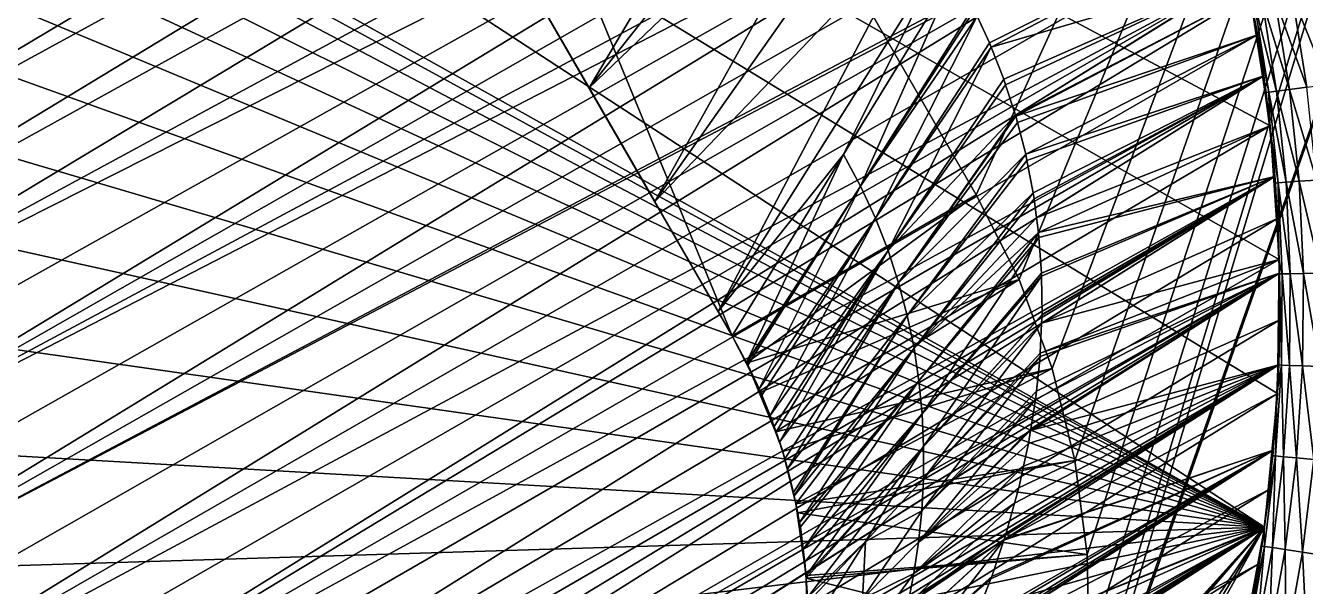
# Model space of a CAD drawing. Header units: metres. Extents: x -44.6 to 35.4, y -44.1 to 26.9.
# Drawn here: x 8.87 to 17.95, y -5.44 to -1.46 of the extents above; entities that cross this region are included whole.
import ezdxf

# ---------------------------------------------------------------- set-up
doc = ezdxf.new("R2010")
doc.units = ezdxf.units.M

msp = doc.modelspace()

# ---------------------------------------------------------------- linework, layer by layer
for points in [[(2.223463, 3.603205, 123.214554), (17.662024, -5.01509, 123.214554), (-6.581602, 10.777853, 123.214554)], [(-6.581602, 10.777853, 123.214554), (17.753557, -4.069033, 123.214554), (17.766653, -3.118649, 123.214554)], [(-6.581602, 10.777853, 123.214554), (17.662024, -5.01509, 123.214554), (17.753557, -4.069033, 123.214554)], [(17.766653, -3.118649, 123.214554), (17.701221, -2.170429, 123.214554), (-6.581602, 10.777853, 123.214554)], [(17.701221, -2.170429, 123.214554), (17.557711, -1.230851, 123.214554), (-6.581602, 10.777853, 123.214554)], [(13.885189, -3.658281, 93.214554), (6.385188, 9.332099, 93.214554), (8.117238, 10.332099, 91.214554)], [(8.117238, 10.332099, 91.214554), (15.61724, -2.658281, 91.214554), (13.885189, -3.658281, 93.214554)], [(21.388479, 9.967415, 91.214554), (15.61724, -2.658281, 91.214554), (8.117238, 10.332099, 91.214554)], [(21.388479, 9.967415, 91.214554), (15.920462, -3.258929, 91.214554), (15.61724, -2.658281, 91.214554)], [(21.388479, 9.967415, 91.214554), (16.154524, -3.88975, 91.214554), (15.920462, -3.258929, 91.214554)], [(16.316486, -4.542811, 91.214554), (16.154524, -3.88975, 91.214554), (21.388479, 9.967415, 91.214554)], [(21.388479, 9.967415, 91.214554), (16.216642, -7.211195, 91.214554), (16.354073, -6.552535, 91.214554)], [(16.216642, -7.211195, 91.214554), (21.388479, 9.967415, 91.214554), (21.937033, 9.017295, 91.214554)], [(16.40431, -5.2099, 91.214554), (16.316486, -4.542811, 91.214554), (21.388479, 9.967415, 91.214554)], [(16.354073, -6.552535, 91.214554), (16.416893, -5.882628, 91.214554), (21.388479, 9.967415, 91.214554)], [(21.388479, 9.967415, 91.214554), (16.416893, -5.882628, 91.214554), (16.40431, -5.2099, 91.214554)], [(9.880383, 3.278244, 93.637688), (6.385188, 9.332099, 93.214554), (13.885189, -3.658281, 93.214554)], [(16.00633, -7.850327, 91.214554), (21.937033, 9.017295, 91.214554), (21.8943, -7.982872, 91.214554)], [(21.937033, 9.017295, 91.214554), (16.00633, -7.850327, 91.214554), (16.216642, -7.211195, 91.214554)], [(2.223463, 3.603205, 123.214554), (2.965406, 3.009132, 123.214554), (17.662024, -5.01509, 123.214554)], [(15.590837, 3.422079, 119.666901), (6.182638, -1.630761, 120.292267), (5.998601, -1.169774, 120.355331)], [(15.590837, 3.422079, 119.666901), (6.329969, -2.048607, 120.220261), (6.182638, -1.630761, 120.292267)], [(6.329969, -2.048607, 120.220261), (15.590837, 3.422079, 119.666901), (16.025911, 2.668506, 119.463272)], [(13.885189, -3.658281, 93.214554), (10.389994, 2.395573, 93.637688), (9.880383, 3.278244, 93.637688)], [(17.662024, -5.01509, 123.214554), (2.965406, 3.009132, 123.214554), (3.655757, 2.355819, 123.214554)], [(16.025911, 2.668506, 119.463272), (6.47884, -2.533903, 120.119774), (6.329969, -2.048607, 120.220261)], [(16.025911, 2.668506, 119.463272), (6.589529, -2.955732, 120.018356), (6.47884, -2.533903, 120.119774)], [(6.589529, -2.955732, 120.018356), (16.025911, 2.668506, 119.463272), (16.23031, 2.314476, 119.342865)], [(13.885189, -3.658281, 93.214554), (10.89836, 1.515057, 93.708862), (10.389994, 2.395573, 93.637688)], [(17.662024, -5.01509, 123.214554), (3.655757, 2.355819, 123.214554), (4.289799, 1.64773, 123.214554)], [(16.23031, 2.314476, 119.342865), (6.69945, -3.458421, 119.881126), (6.589529, -2.955732, 120.018356)], [(16.23031, 2.314476, 119.342865), (16.44459, 1.926237, 119.194061), (6.69945, -3.458421, 119.881126)], [(16.44459, 1.926237, 119.194061), (6.774834, -3.887357, 119.750473), (6.69945, -3.458421, 119.881126)], [(6.774834, -3.887357, 119.750473), (16.44459, 1.926237, 119.194061), (16.671125, 1.472405, 119.000549)], [(17.662024, -5.01509, 123.214554), (4.289799, 1.64773, 123.214554), (4.863203, 0.889699, 123.214554)], [(6.774834, -3.887357, 119.750473), (16.671125, 1.472405, 119.000549), (16.805847, 1.176136, 118.862953)], [(13.885189, -3.658281, 93.214554), (11.403, 0.640996, 93.850868), (10.89836, 1.515057, 93.708862)], [(16.805847, 1.176136, 118.862953), (6.842961, -4.397998, 119.579247), (6.774834, -3.887357, 119.750473)], [(16.805847, 1.176136, 118.862953), (6.883255, -4.839864, 119.417755), (6.842961, -4.397998, 119.579247)], [(6.883255, -4.839864, 119.417755), (16.805847, 1.176136, 118.862953), (16.928047, 0.886254, 118.719734)], [(17.662024, -5.01509, 123.214554), (4.863203, 0.889699, 123.214554), (5.37205, 0.086907, 123.214554)], [(16.928047, 0.886254, 118.719734), (17.038528, 0.595908, 118.56514), (6.883255, -4.839864, 119.417755)], [(11.901449, -0.222344, 94.063011), (11.403, 0.640996, 93.850868), (13.885189, -3.658281, 93.214554)], [(14.424486, 0.714548, 97.125519), (12.391274, -1.070745, 94.344261), (12.870083, -1.900065, 94.69323)], [(12.870083, -1.900065, 94.69323), (14.643754, 0.334765, 97.285332), (14.424486, 0.714548, 97.125519)], [(6.883255, -4.839864, 119.417755), (17.038528, 0.595908, 118.56514), (17.105265, 0.420525, 118.471756)], [(17.105265, 0.420525, 118.471756), (6.908392, -5.346218, 119.217972), (6.883255, -4.839864, 119.417755)], [(17.105265, 0.420525, 118.471756), (6.911821, -5.809929, 119.021622), (6.908392, -5.346218, 119.217972)], [(6.911821, -5.809929, 119.021622), (17.105265, 0.420525, 118.471756), (17.228012, 0.056514, 118.262421)], [(14.843072, -0.010465, 97.463043), (14.643754, 0.334765, 97.285332), (12.870083, -1.900065, 94.69323)], [(5.37205, 0.086907, 123.214554), (5.812866, -0.755164, 123.214554), (17.662024, -5.01509, 123.214554)], [(17.228012, 0.056514, 118.262421), (17.336641, -0.306471, 118.03933), (6.911821, -5.809929, 119.021622)], [(12.870083, -1.900065, 94.69323), (13.335537, -2.706256, 95.108223), (14.843072, -0.010465, 97.463043)], [(13.335537, -2.706256, 95.108223), (15.019979, -0.316875, 97.620773), (14.843072, -0.010465, 97.463043)], [(13.885189, -3.658281, 93.214554), (12.391274, -1.070745, 94.344261), (11.901449, -0.222344, 94.063011)], [(6.856947, -6.794713, 118.563805), (17.344999, -0.334402, 118.022163), (17.443666, -0.7112, 117.775009)], [(17.344999, -0.334402, 118.022163), (6.856947, -6.794713, 118.563805), (6.895296, -6.296602, 118.802177)], [(17.344999, -0.334402, 118.022163), (6.895296, -6.296602, 118.802177), (6.911821, -5.809929, 119.021622)], [(6.911821, -5.809929, 119.021622), (17.336641, -0.306471, 118.03933), (17.344999, -0.334402, 118.022163)], [(15.247634, -0.711187, 97.86319), (15.019979, -0.316875, 97.620773), (13.335537, -2.706256, 95.108223)], [(6.856947, -6.794713, 118.563805), (17.443666, -0.7112, 117.775009), (17.524948, -1.081566, 117.513489)], [(13.335537, -2.706256, 95.108223), (13.785364, -3.485379, 95.587212), (15.247634, -0.711187, 97.86319)], [(13.785364, -3.485379, 95.587212), (15.383572, -0.946637, 98.007935), (15.247634, -0.711187, 97.86319)], [(15.624403, -1.393687, 98.318817), (15.71171, -1.582396, 98.453827), (17.443634, -0.711062, 98.654007)], [(17.443634, -0.711062, 98.654007), (15.71171, -1.582396, 98.453827), (15.723413, -1.612221, 98.475647)], [(17.527664, -1.082243, 98.912926), (17.443634, -0.711062, 98.654007), (15.723413, -1.612221, 98.475647)], [(17.662024, -5.01509, 123.214554), (5.812866, -0.755164, 123.214554), (6.182638, -1.630762, 123.214554)], [(15.383572, -0.946637, 98.007935), (13.785364, -3.485379, 95.587212), (14.674725, -2.372337, 96.903862)], [(14.674725, -2.372337, 96.903862), (15.464259, -1.086393, 98.102951), (15.383572, -0.946637, 98.007935)], [(6.713952, -7.792188, 118.046341), (17.524948, -1.081566, 117.513489), (17.557711, -1.230851, 117.408073)], [(17.524948, -1.081566, 117.513489), (6.713952, -7.792188, 118.046341), (6.803763, -7.242659, 118.337898)], [(17.524948, -1.081566, 117.513489), (6.803763, -7.242659, 118.337898), (6.856947, -6.794713, 118.563805)], [(13.885189, -3.658281, 93.214554), (12.870083, -1.900065, 94.69323), (12.391274, -1.070745, 94.344261)], [(15.464259, -1.086393, 98.102951), (14.674725, -2.372337, 96.903862), (14.795787, -2.598125, 97.108803)], [(14.795787, -2.598125, 97.108803), (15.595628, -1.331491, 98.274323), (15.464259, -1.086393, 98.102951)], [(15.723413, -1.612221, 98.475647), (15.812503, -1.839292, 98.641785), (17.527664, -1.082243, 98.912926)], [(17.527664, -1.082243, 98.912926), (15.812503, -1.839292, 98.641785), (15.825168, -1.878307, 98.670975)], [(15.825168, -1.878307, 98.670975), (15.895487, -2.094926, 98.833015), (17.527664, -1.082243, 98.912926)], [(17.555771, -1.231218, 99.023926), (17.527664, -1.082243, 98.912926), (15.895487, -2.094926, 98.833015)], [(17.557711, -1.230851, 117.408073), (17.611364, -1.525921, 117.185608), (6.713952, -7.792188, 118.046341)], [(17.555771, -1.231218, 99.023926), (15.895487, -2.094926, 98.833015), (15.897854, -2.102218, 98.838463)], [(15.897854, -2.102218, 98.838463), (17.61129, -1.525479, 99.243164), (17.555771, -1.231218, 99.023926)], [(17.672634, -1.934471, 96.214554), (17.570534, -1.297539, 96.214554), (17.555771, -1.231218, 99.023926)], [(17.555771, -1.231218, 99.023926), (17.61129, -1.525479, 99.243164), (17.672634, -1.934471, 96.214554)], [(17.701221, -2.170429, 123.214554), (17.611364, -1.525921, 117.185608), (17.557711, -1.230851, 117.408073)], [(17.557711, -1.230851, 117.408073), (17.557711, -1.230851, 123.214554), (17.701221, -2.170429, 123.214554)], [(17.839724, -1.912473, 95.658981), (17.736126, -1.266207, 95.658981), (17.645327, -1.283387, 95.831871)], [(17.963022, -1.896241, 95.507446), (17.85832, -1.243086, 95.507446), (17.736126, -1.266207, 95.658981)], [(17.736126, -1.266207, 95.658981), (17.839724, -1.912473, 95.658981), (17.963022, -1.896241, 95.507446)], [(18.113262, -1.876461, 95.383087), (18.007215, -1.214914, 95.383087), (17.85832, -1.243086, 95.507446)], [(17.85832, -1.243086, 95.507446), (17.963022, -1.896241, 95.507446), (18.113262, -1.876461, 95.383087)], [(14.795787, -2.598125, 97.108803), (15.603367, -1.348218, 98.286293), (15.595628, -1.331491, 98.274323)], [(15.624403, -1.393687, 98.318817), (15.603367, -1.348218, 98.286293), (14.795787, -2.598125, 97.108803)], [(17.691685, -1.931963, 96.019463), (17.589413, -1.293967, 96.019463), (17.570534, -1.297539, 96.214554)], [(17.570534, -1.297539, 96.214554), (17.672634, -1.934471, 96.214554), (17.691685, -1.931963, 96.019463)], [(17.748104, -1.924535, 95.831871), (17.645327, -1.283387, 95.831871), (17.589413, -1.293967, 96.019463)], [(17.589413, -1.293967, 96.019463), (17.691685, -1.931963, 96.019463), (17.748104, -1.924535, 95.831871)], [(17.645327, -1.283387, 95.831871), (17.748104, -1.924535, 95.831871), (17.839724, -1.912473, 95.658981)], [(15.624403, -1.393687, 98.318817), (14.795787, -2.598125, 97.108803), (14.901001, -2.825402, 97.320465)], [(14.901001, -2.825402, 97.320465), (15.71171, -1.582396, 98.453827), (15.624403, -1.393687, 98.318817)], [(6.713952, -7.792188, 118.046341), (17.611364, -1.525921, 117.185608), (17.656458, -1.816334, 116.956131)], [(17.61129, -1.525479, 99.243164), (15.897854, -2.102218, 98.838463), (15.909301, -2.146399, 98.872246)], [(17.61129, -1.525479, 99.243164), (15.909301, -2.146399, 98.872246), (15.967547, -2.371202, 99.044121)], [(15.967547, -2.371202, 99.044121), (17.656458, -1.816333, 99.472984), (17.61129, -1.525479, 99.243164)], [(17.697033, -2.17086, 96.214554), (17.61129, -1.525479, 99.243164), (17.656458, -1.816333, 99.472984)], [(17.61129, -1.525479, 99.243164), (17.697033, -2.17086, 96.214554), (17.672634, -1.934471, 96.214554)], [(17.701221, -2.170429, 123.214554), (17.656458, -1.816334, 116.956131), (17.611364, -1.525921, 117.185608)], [(6.182638, -1.630762, 123.214554), (6.47884, -2.533903, 123.214554), (17.662024, -5.01509, 123.214554)], [(14.901001, -2.825402, 97.320465), (15.723413, -1.612221, 98.475647), (15.71171, -1.582396, 98.453827)], [(15.723413, -1.612221, 98.475647), (14.901001, -2.825402, 97.320465), (14.990961, -3.054012, 97.538826)], [(14.990961, -3.054012, 97.538826), (15.812503, -1.839292, 98.641785), (15.723413, -1.612221, 98.475647)], [(6.476161, -8.801746, 117.471611), (17.656458, -1.816334, 116.956131), (17.701221, -2.170429, 116.661446)], [(17.656458, -1.816334, 116.956131), (6.476161, -8.801746, 117.471611), (6.634418, -8.177925, 117.832542)], [(17.656458, -1.816334, 116.956131), (6.634418, -8.177925, 117.832542), (6.713952, -7.792188, 118.046341)], [(13.335537, -2.706256, 95.108223), (12.870083, -1.900065, 94.69323), (13.885189, -3.658281, 93.214554)], [(14.990961, -3.054012, 97.538826), (15.825168, -1.878307, 98.670975), (15.812503, -1.839292, 98.641785)], [(15.895487, -2.094926, 98.833015), (15.825168, -1.878307, 98.670975), (14.990961, -3.054012, 97.538826)], [(17.656458, -1.816333, 99.472984), (15.967547, -2.371202, 99.044121), (15.976384, -2.416411, 99.079437)], [(15.976384, -2.416411, 99.079437), (16.021309, -2.646256, 99.25901), (17.656458, -1.816333, 99.472984)], [(17.656458, -1.816333, 99.472984), (16.021309, -2.646256, 99.25901), (16.026909, -2.68824, 99.292519)], [(16.026909, -2.68824, 99.292519), (16.044804, -2.822387, 99.39959), (17.656458, -1.816333, 99.472984)], [(17.701221, -2.170428, 99.76767), (17.656458, -1.816333, 99.472984), (16.044804, -2.822387, 99.39959)], [(17.656458, -1.816333, 99.472984), (17.701221, -2.170428, 99.76767), (17.697033, -2.17086, 96.214554)], [(17.701221, -2.170429, 123.214554), (17.701221, -2.170429, 116.661446), (17.656458, -1.816334, 116.956131)], [(18.030937, -2.554238, 95.507446), (17.963022, -1.896241, 95.507446), (17.839724, -1.912473, 95.658981)], [(17.691685, -1.931963, 96.019463), (17.672634, -1.934471, 96.214554), (17.697033, -2.17086, 96.214554)], [(17.81477, -2.570438, 95.831871), (17.748104, -1.924535, 95.831871), (17.691685, -1.931963, 96.019463)], [(17.758024, -2.57469, 96.019463), (17.691685, -1.931963, 96.019463), (17.697033, -2.17086, 96.214554)], [(17.691685, -1.931963, 96.019463), (17.758024, -2.57469, 96.019463), (17.81477, -2.570438, 95.831871)], [(17.906921, -2.563532, 95.658981), (17.839724, -1.912473, 95.658981), (17.748104, -1.924535, 95.831871)], [(17.748104, -1.924535, 95.831871), (17.81477, -2.570438, 95.831871), (17.906921, -2.563532, 95.658981)], [(17.839724, -1.912473, 95.658981), (17.906921, -2.563532, 95.658981), (18.030937, -2.554238, 95.507446)], [(6.476161, -8.801746, 117.471611), (17.701221, -2.170429, 116.661446), (17.735289, -2.529682, 116.344604)], [(14.990961, -3.054012, 97.538826), (15.066261, -3.283799, 97.763855), (15.895487, -2.094926, 98.833015)], [(15.897854, -2.102218, 98.838463), (15.895487, -2.094926, 98.833015), (15.066261, -3.283799, 97.763855)], [(15.066261, -3.283799, 97.763855), (15.909301, -2.146399, 98.872246), (15.897854, -2.102218, 98.838463)], [(15.967547, -2.371202, 99.044121), (15.909301, -2.146399, 98.872246), (15.066261, -3.283799, 97.763855)], [(17.701221, -2.170428, 99.76767), (16.044804, -2.822387, 99.39959), (16.058807, -2.927367, 99.483383)], [(16.058807, -2.927367, 99.483383), (17.735287, -2.529682, 100.084503), (17.701221, -2.170428, 99.76767)], [(17.738863, -2.576126, 96.214554), (17.697033, -2.17086, 96.214554), (17.701221, -2.170428, 99.76767)], [(17.697033, -2.17086, 96.214554), (17.738863, -2.576126, 96.214554), (17.758024, -2.57469, 96.019463)], [(17.701221, -2.170428, 99.76767), (17.735287, -2.529682, 100.084503), (17.738863, -2.576126, 96.214554)], [(17.766653, -3.118649, 123.214554), (17.735289, -2.529682, 116.344604), (17.701221, -2.170429, 116.661446)], [(17.701221, -2.170429, 116.661446), (17.701221, -2.170429, 123.214554), (17.766653, -3.118649, 123.214554)], [(13.785364, -3.485379, 95.587212), (13.88519, -3.658281, 95.704765), (14.674725, -2.372337, 96.903862)], [(14.674725, -2.372337, 96.903862), (13.88519, -3.658281, 95.704765), (13.986958, -3.847223, 95.932587)], [(13.986958, -3.847223, 95.932587), (14.795787, -2.598125, 97.108803), (14.674725, -2.372337, 96.903862)], [(15.066261, -3.283799, 97.763855), (15.127495, -3.514608, 97.995522), (15.967547, -2.371202, 99.044121)], [(15.127495, -3.514608, 97.995522), (15.976384, -2.416411, 99.079437), (15.967547, -2.371202, 99.044121)], [(16.021309, -2.646256, 99.25901), (15.976384, -2.416411, 99.079437), (15.127495, -3.514608, 97.995522)], [(6.129703, -9.825891, 116.840904), (17.735289, -2.529682, 116.344604), (17.754915, -2.827143, 116.067574)], [(17.735289, -2.529682, 116.344604), (6.129703, -9.825891, 116.840904), (6.266638, -9.46353, 117.069633)], [(17.735289, -2.529682, 116.344604), (6.266638, -9.46353, 117.069633), (6.388417, -9.096013, 117.295174)], [(17.735289, -2.529682, 116.344604), (6.388417, -9.096013, 117.295174), (6.476161, -8.801746, 117.471611)], [(17.662024, -5.01509, 123.214554), (6.47884, -2.533903, 123.214554), (6.69945, -3.458421, 123.214554)], [(17.735287, -2.529682, 100.084503), (16.058807, -2.927367, 99.483383), (16.061304, -2.961745, 99.511414)], [(16.061304, -2.961745, 99.511414), (16.079666, -3.214497, 99.717491), (17.735287, -2.529682, 100.084503)], [(17.735287, -2.529682, 100.084503), (16.079666, -3.214497, 99.717491), (16.079954, -3.236747, 99.736015)], [(16.079954, -3.236747, 99.736015), (16.083462, -3.507575, 99.961555), (17.735287, -2.529682, 100.084503)], [(17.754972, -2.828227, 100.362572), (17.735287, -2.529682, 100.084503), (16.080622, -3.569428, 100.01416)], [(16.083296, -3.511182, 99.964622), (16.080622, -3.569428, 100.01416), (17.735287, -2.529682, 100.084503)], [(17.735287, -2.529682, 100.084503), (16.083462, -3.507575, 99.961555), (16.083296, -3.511182, 99.964622)], [(17.76425, -3.11876, 96.214554), (17.735287, -2.529682, 100.084503), (17.754972, -2.828227, 100.362572)], [(17.735287, -2.529682, 100.084503), (17.76425, -3.11876, 96.214554), (17.738863, -2.576126, 96.214554)], [(17.766653, -3.118649, 123.214554), (17.754915, -2.827143, 116.067574), (17.735289, -2.529682, 116.344604)], [(14.795787, -2.598125, 97.108803), (13.986958, -3.847223, 95.932587), (13.988314, -3.84974, 95.935623)], [(13.988314, -3.84974, 95.935623), (13.997211, -3.866259, 95.955536), (14.795787, -2.598125, 97.108803)], [(14.795787, -2.598125, 97.108803), (13.997211, -3.866259, 95.955536), (14.07606, -4.03583, 96.168587)], [(14.07606, -4.03583, 96.168587), (14.901001, -2.825402, 97.320465), (14.795787, -2.598125, 97.108803)], [(17.758024, -2.57469, 96.019463), (17.738863, -2.576126, 96.214554), (17.76425, -3.11876, 96.214554)], [(17.845116, -3.219062, 95.831871), (17.81477, -2.570438, 95.831871), (17.758024, -2.57469, 96.019463)], [(17.76425, -3.11876, 96.214554), (17.788219, -3.220126, 96.019463), (17.758024, -2.57469, 96.019463)], [(17.758024, -2.57469, 96.019463), (17.788219, -3.220126, 96.019463), (17.845116, -3.219062, 95.831871)], [(17.93751, -3.217334, 95.658981), (17.906921, -2.563532, 95.658981), (17.81477, -2.570438, 95.831871)], [(17.81477, -2.570438, 95.831871), (17.845116, -3.219062, 95.831871), (17.93751, -3.217334, 95.658981)], [(18.06185, -3.215008, 95.507446), (18.030937, -2.554238, 95.507446), (17.906921, -2.563532, 95.658981)], [(17.906921, -2.563532, 95.658981), (17.93751, -3.217334, 95.658981), (18.06185, -3.215008, 95.507446)], [(13.785364, -3.485379, 95.587212), (13.335537, -2.706256, 95.108223), (13.885189, -3.658281, 93.214554)], [(13.983151, -3.852334, 93.214554), (13.885189, -3.658281, 93.214554), (15.61724, -2.658281, 91.214554)], [(13.983151, -3.852334, 93.214554), (15.61724, -2.658281, 91.214554), (15.920462, -3.258929, 91.214554)], [(15.127495, -3.514608, 97.995522), (15.175256, -3.746283, 98.233788), (16.021309, -2.646256, 99.25901)], [(15.175256, -3.746283, 98.233788), (16.026909, -2.68824, 99.292519), (16.021309, -2.646256, 99.25901)], [(16.044804, -2.822387, 99.39959), (16.026909, -2.68824, 99.292519), (15.175256, -3.746283, 98.233788)], [(17.754915, -2.827143, 116.067574), (17.765432, -3.118691, 115.779594), (6.129703, -9.825891, 116.840904)], [(14.901001, -2.825402, 97.320465), (14.07606, -4.03583, 96.168587), (14.095965, -4.078637, 96.222366)], [(14.901001, -2.825402, 97.320465), (14.095965, -4.078637, 96.222366), (14.153522, -4.224382, 96.412109)], [(14.153522, -4.224382, 96.412109), (14.990961, -3.054012, 97.538826), (14.901001, -2.825402, 97.320465)], [(16.058807, -2.927367, 99.483383), (16.044804, -2.822387, 99.39959), (15.175256, -3.746283, 98.233788)], [(17.766653, -3.118648, 100.647026), (17.754972, -2.828227, 100.362572), (16.080622, -3.569428, 100.01416)], [(17.766653, -3.118649, 123.214554), (17.765432, -3.118691, 115.779594), (17.754915, -2.827143, 116.067574)], [(17.754972, -2.828227, 100.362572), (17.766653, -3.118648, 100.647026), (17.76425, -3.11876, 96.214554)], [(15.175256, -3.746283, 98.233788), (15.210137, -3.978669, 98.478638), (16.058807, -2.927367, 99.483383)], [(15.210137, -3.978669, 98.478638), (16.061304, -2.961745, 99.511414), (16.058807, -2.927367, 99.483383)], [(16.061304, -2.961745, 99.511414), (15.210137, -3.978669, 98.478638), (15.232733, -4.211609, 98.730026)], [(15.232733, -4.211609, 98.730026), (16.079666, -3.214497, 99.717491), (16.061304, -2.961745, 99.511414)], [(14.990961, -3.054012, 97.538826), (14.153522, -4.224382, 96.412109), (14.183704, -4.300813, 96.51162)], [(14.990961, -3.054012, 97.538826), (14.183704, -4.300813, 96.51162), (14.196044, -4.338569, 96.562386)], [(14.990961, -3.054012, 97.538826), (14.196044, -4.338569, 96.562386), (14.220426, -4.413168, 96.662689)], [(14.220426, -4.413168, 96.662689), (15.066261, -3.283799, 97.763855), (14.990961, -3.054012, 97.538826)], [(6.129703, -9.825891, 116.840904), (17.765432, -3.118691, 115.779594), (17.768904, -3.214917, 115.68454)], [(16.080622, -3.569428, 100.01416), (16.070829, -3.78273, 100.19558), (17.766653, -3.118648, 100.647026)], [(16.070829, -3.78273, 100.19558), (17.767508, -3.213553, 100.74614), (17.766653, -3.118648, 100.647026)], [(17.765432, -3.118691, 115.779594), (17.766653, -3.118649, 123.214554), (17.753557, -4.069033, 123.214554)], [(17.753557, -4.069033, 123.214554), (17.768904, -3.214917, 115.68454), (17.765432, -3.118691, 115.779594)], [(17.769009, -3.220485, 96.214554), (17.76425, -3.11876, 96.214554), (17.766653, -3.118648, 100.647026)], [(17.76425, -3.11876, 96.214554), (17.769009, -3.220485, 96.214554), (17.788219, -3.220126, 96.019463)], [(17.766653, -3.118648, 100.647026), (17.767508, -3.213553, 100.74614), (17.769009, -3.220485, 96.214554)], [(5.666219, -10.870449, 116.161659), (17.768904, -3.214917, 115.68454), (17.770493, -3.545688, 115.336098)], [(17.768904, -3.214917, 115.68454), (5.666219, -10.870449, 116.161659), (5.673376, -10.855578, 116.171478)], [(5.673376, -10.855578, 116.171478), (5.879694, -10.42684, 116.454376), (17.768904, -3.214917, 115.68454)], [(5.879694, -10.42684, 116.454376), (6.067441, -9.990651, 116.736908), (17.768904, -3.214917, 115.68454)], [(17.768904, -3.214917, 115.68454), (6.067441, -9.990651, 116.736908), (6.129703, -9.825891, 116.840904)], [(15.920462, -3.258929, 91.214554), (14.087337, -4.058713, 93.214554), (13.983151, -3.852334, 93.214554)], [(14.191777, -4.340189, 93.214554), (14.087337, -4.058713, 93.214554), (15.920462, -3.258929, 91.214554)], [(15.920462, -3.258929, 91.214554), (16.154524, -3.88975, 91.214554), (14.191777, -4.340189, 93.214554)], [(15.232733, -4.211609, 98.730026), (16.079954, -3.236747, 99.736015), (16.079666, -3.214497, 99.717491)], [(16.079954, -3.236747, 99.736015), (15.232733, -4.211609, 98.730026), (15.243524, -4.443376, 98.986198)], [(15.243524, -4.443376, 98.986198), (16.083462, -3.507575, 99.961555), (16.079954, -3.236747, 99.736015)], [(17.770494, -3.545351, 101.092651), (17.767508, -3.213553, 100.74614), (16.002344, -4.331317, 100.675728)], [(16.004372, -4.318802, 100.664619), (16.002344, -4.331317, 100.675728), (17.767508, -3.213553, 100.74614)], [(17.767508, -3.213553, 100.74614), (16.038012, -4.111109, 100.480385), (16.004372, -4.318802, 100.664619)], [(16.044172, -4.051956, 100.429008), (16.038012, -4.111109, 100.480385), (17.767508, -3.213553, 100.74614)], [(17.767508, -3.213553, 100.74614), (16.069738, -3.806494, 100.215797), (16.044172, -4.051956, 100.429008)], [(16.070829, -3.78273, 100.19558), (16.069738, -3.806494, 100.215797), (17.767508, -3.213553, 100.74614)], [(17.770493, -3.545688, 115.336098), (17.768904, -3.214917, 115.68454), (17.753557, -4.069033, 123.214554)], [(17.762978, -3.865521, 96.214554), (17.769009, -3.220485, 96.214554), (17.767508, -3.213553, 100.74614)], [(17.767508, -3.213553, 100.74614), (17.770494, -3.545351, 101.092651), (17.762978, -3.865521, 96.214554)], [(17.769009, -3.220485, 96.214554), (17.762978, -3.865521, 96.214554), (17.782179, -3.866239, 96.019463)], [(17.782179, -3.866239, 96.019463), (17.788219, -3.220126, 96.019463), (17.769009, -3.220485, 96.214554)], [(17.788219, -3.220126, 96.019463), (17.782179, -3.866239, 96.019463), (17.839045, -3.868367, 95.831871)], [(17.839045, -3.868367, 95.831871), (17.845116, -3.219062, 95.831871), (17.788219, -3.220126, 96.019463)], [(17.845116, -3.219062, 95.831871), (17.839045, -3.868367, 95.831871), (17.931389, -3.871822, 95.658981)], [(17.931389, -3.871822, 95.658981), (17.93751, -3.217334, 95.658981), (17.845116, -3.219062, 95.831871)], [(17.93751, -3.217334, 95.658981), (17.931389, -3.871822, 95.658981), (18.055666, -3.876472, 95.507446)], [(18.055666, -3.876472, 95.507446), (18.06185, -3.215008, 95.507446), (17.93751, -3.217334, 95.658981)], [(15.066261, -3.283799, 97.763855), (14.220426, -4.413168, 96.662689), (14.25913, -4.531586, 96.821922)], [(15.066261, -3.283799, 97.763855), (14.25913, -4.531586, 96.821922), (14.27758, -4.602434, 96.920105)], [(14.27758, -4.602434, 96.920105), (15.127495, -3.514608, 97.995522), (15.066261, -3.283799, 97.763855)], [(17.662024, -5.01509, 123.214554), (6.69945, -3.458421, 123.214554), (6.842961, -4.397999, 123.214554)], [(13.885189, -3.658281, 93.214554), (13.88519, -3.658281, 95.704765), (13.785364, -3.485379, 95.587212)], [(15.127495, -3.514608, 97.995522), (14.27758, -4.602434, 96.920105), (14.321143, -4.769705, 97.151909)], [(15.127495, -3.514608, 97.995522), (14.321143, -4.769705, 97.151909), (14.325572, -4.792376, 97.184258)], [(14.325572, -4.792376, 97.184258), (15.175256, -3.746283, 98.233788), (15.127495, -3.514608, 97.995522)], [(15.243524, -4.443376, 98.986198), (16.083296, -3.511182, 99.964622), (16.083462, -3.507575, 99.961555)], [(16.080622, -3.569428, 100.01416), (16.083296, -3.511182, 99.964622), (15.243524, -4.443376, 98.986198)], [(5.666219, -10.870449, 116.161659), (17.770493, -3.545688, 115.336098), (17.763025, -3.864225, 114.979195)], [(16.080622, -3.569428, 100.01416), (15.243524, -4.443376, 98.986198), (15.242801, -4.672433, 99.245308)], [(15.242801, -4.672433, 99.245308), (16.070829, -3.78273, 100.19558), (16.080622, -3.569428, 100.01416)], [(17.763025, -3.864224, 101.449921), (17.770494, -3.545351, 101.092651), (16.002344, -4.331317, 100.675728)], [(17.749655, -4.068776, 96.214554), (17.770494, -3.545351, 101.092651), (17.763025, -3.864224, 101.449921)], [(17.770494, -3.545351, 101.092651), (17.749655, -4.068776, 96.214554), (17.762978, -3.865521, 96.214554)], [(17.763025, -3.864225, 114.979195), (17.770493, -3.545688, 115.336098), (17.753557, -4.069033, 123.214554)], [(13.986958, -3.847223, 95.932587), (13.885189, -3.658281, 93.214554), (13.983151, -3.852334, 93.214554)], [(13.986958, -3.847223, 95.932587), (13.88519, -3.658281, 95.704765), (13.885189, -3.658281, 93.214554)], [(15.175256, -3.746283, 98.233788), (14.325572, -4.792376, 97.184258), (14.336949, -4.85062, 97.267349)], [(15.175256, -3.746283, 98.233788), (14.336949, -4.85062, 97.267349), (14.362765, -4.982783, 97.455902)], [(14.362765, -4.982783, 97.455902), (15.210137, -3.978669, 98.478638), (15.175256, -3.746283, 98.233788)], [(16.069738, -3.806494, 100.215797), (15.242801, -4.672433, 99.245308), (15.230875, -4.898921, 99.50724)], [(15.230875, -4.898921, 99.50724), (16.044172, -4.051956, 100.429008), (16.069738, -3.806494, 100.215797)], [(16.069738, -3.806494, 100.215797), (16.070829, -3.78273, 100.19558), (15.242801, -4.672433, 99.245308)], [(5.037496, -11.957094, 115.433479), (17.763025, -3.864225, 114.979195), (17.753557, -4.069032, 114.737312)], [(17.763025, -3.864225, 114.979195), (5.037496, -11.957094, 115.433479), (5.209833, -11.685331, 115.615776)], [(5.209833, -11.685331, 115.615776), (5.4473, -11.280743, 115.887543), (17.763025, -3.864225, 114.979195)], [(17.763025, -3.864225, 114.979195), (5.4473, -11.280743, 115.887543), (5.666219, -10.870449, 116.161659)], [(13.983151, -3.852334, 93.214554), (13.988314, -3.84974, 95.935623), (13.986958, -3.847223, 95.932587)], [(13.988314, -3.84974, 95.935623), (13.983151, -3.852334, 93.214554), (14.087337, -4.058713, 93.214554)], [(14.087337, -4.058713, 93.214554), (13.997211, -3.866259, 95.955536), (13.988314, -3.84974, 95.935623)], [(14.07606, -4.03583, 96.168587), (13.997211, -3.866259, 95.955536), (14.191777, -4.340189, 93.214554)], [(14.087337, -4.058713, 93.214554), (14.191777, -4.340189, 93.214554), (13.997211, -3.866259, 95.955536)], [(16.154524, -3.88975, 91.214554), (14.24338, -4.47926, 93.214554), (14.191777, -4.340189, 93.214554)], [(14.335583, -4.851043, 93.214554), (14.24338, -4.47926, 93.214554), (16.154524, -3.88975, 91.214554)], [(16.154524, -3.88975, 91.214554), (16.316486, -4.542811, 91.214554), (14.335583, -4.851043, 93.214554)], [(17.753557, -4.069032, 101.691803), (17.763025, -3.864224, 101.449921), (15.814428, -5.102746, 101.380814)], [(15.829726, -5.057055, 101.337646), (15.814428, -5.102746, 101.380814), (17.763025, -3.864224, 101.449921)], [(15.88819, -4.846095, 101.142471), (15.829726, -5.057055, 101.337646), (17.763025, -3.864224, 101.449921)], [(17.763025, -3.864224, 101.449921), (15.918525, -4.73664, 101.041214), (15.88819, -4.846095, 101.142471)], [(15.952162, -4.583448, 100.902435), (15.918525, -4.73664, 101.041214), (17.763025, -3.864224, 101.449921)], [(17.763025, -3.864224, 101.449921), (15.98778, -4.421234, 100.755486), (15.952162, -4.583448, 100.902435)], [(16.002344, -4.331317, 100.675728), (15.98778, -4.421234, 100.755486), (17.763025, -3.864224, 101.449921)], [(17.73992, -4.510998, 96.019463), (17.782179, -3.866239, 96.019463), (17.749655, -4.068776, 96.214554)], [(17.782179, -3.866239, 96.019463), (17.73992, -4.510998, 96.019463), (17.796576, -4.516311, 95.831871)], [(17.763025, -3.864224, 101.449921), (17.753557, -4.069032, 101.691803), (17.749655, -4.068776, 96.214554)], [(17.782179, -3.866239, 96.019463), (17.762978, -3.865521, 96.214554), (17.749655, -4.068776, 96.214554)], [(17.753557, -4.069033, 123.214554), (17.753557, -4.069032, 114.737312), (17.763025, -3.864225, 114.979195)], [(17.796576, -4.516311, 95.831871), (17.839045, -3.868367, 95.831871), (17.782179, -3.866239, 96.019463)], [(17.839045, -3.868367, 95.831871), (17.796576, -4.516311, 95.831871), (17.888582, -4.524938, 95.658981)], [(17.888582, -4.524938, 95.658981), (17.931389, -3.871822, 95.658981), (17.839045, -3.868367, 95.831871)], [(17.931389, -3.871822, 95.658981), (17.888582, -4.524938, 95.658981), (18.012402, -4.536549, 95.507446)], [(18.012402, -4.536549, 95.507446), (18.055666, -3.876472, 95.507446), (17.931389, -3.871822, 95.658981)], [(15.210137, -3.978669, 98.478638), (14.362765, -4.982783, 97.455902), (14.368842, -5.013889, 97.500275)], [(15.210137, -3.978669, 98.478638), (14.368842, -5.013889, 97.500275), (14.389754, -5.173335, 97.734367)], [(14.389754, -5.173335, 97.734367), (15.232733, -4.211609, 98.730026), (15.210137, -3.978669, 98.478638)], [(5.037496, -11.957094, 115.433479), (17.753557, -4.069032, 114.737312), (17.724459, -4.469319, 114.232147)], [(14.191777, -4.340189, 93.214554), (14.095965, -4.078637, 96.222366), (14.07606, -4.03583, 96.168587)], [(14.153522, -4.224382, 96.412109), (14.095965, -4.078637, 96.222366), (14.191777, -4.340189, 93.214554)], [(16.038012, -4.111109, 100.480385), (16.044172, -4.051956, 100.429008), (15.230875, -4.898921, 99.50724)], [(17.724459, -4.469318, 102.196968), (17.753557, -4.069032, 101.691803), (15.814428, -5.102746, 101.380814)], [(17.662024, -5.01509, 123.214554), (17.724459, -4.469319, 114.232147), (17.753557, -4.069032, 114.737312)], [(17.753557, -4.069032, 114.737312), (17.753557, -4.069033, 123.214554), (17.662024, -5.01509, 123.214554)], [(17.749655, -4.068776, 96.214554), (17.720787, -4.509204, 96.214554), (17.73992, -4.510998, 96.019463)], [(17.720787, -4.509204, 96.214554), (17.749655, -4.068776, 96.214554), (17.753557, -4.069032, 101.691803)], [(17.753557, -4.069032, 101.691803), (17.724459, -4.469318, 102.196968), (17.720787, -4.509204, 96.214554)], [(16.038012, -4.111109, 100.480385), (15.230875, -4.898921, 99.50724), (15.208057, -5.122977, 99.771881)], [(15.208057, -5.122977, 99.771881), (16.004372, -4.318802, 100.664619), (16.038012, -4.111109, 100.480385)], [(14.191777, -4.340189, 93.214554), (14.183704, -4.300813, 96.51162), (14.153522, -4.224382, 96.412109)], [(15.232733, -4.211609, 98.730026), (14.389754, -5.173335, 97.734367), (14.401494, -5.262847, 97.865784)], [(15.232733, -4.211609, 98.730026), (14.401494, -5.262847, 97.865784), (14.408269, -5.363232, 98.017487)], [(14.408269, -5.363232, 98.017487), (15.243524, -4.443376, 98.986198), (15.232733, -4.211609, 98.730026)], [(14.191777, -4.340189, 93.214554), (14.196044, -4.338569, 96.562386), (14.183704, -4.300813, 96.51162)], [(14.196044, -4.338569, 96.562386), (14.191777, -4.340189, 93.214554), (14.24338, -4.47926, 93.214554)], [(14.24338, -4.47926, 93.214554), (14.220426, -4.413168, 96.662689), (14.196044, -4.338569, 96.562386)], [(16.002344, -4.331317, 100.675728), (16.004372, -4.318802, 100.664619), (15.208057, -5.122977, 99.771881)], [(15.98778, -4.421234, 100.755486), (16.002344, -4.331317, 100.675728), (15.208057, -5.122977, 99.771881)], [(6.842961, -4.397999, 123.214554), (6.908392, -5.346218, 123.214554), (17.662024, -5.01509, 123.214554)], [(14.24338, -4.47926, 93.214554), (14.25913, -4.531586, 96.821922), (14.220426, -4.413168, 96.662689)], [(15.243524, -4.443376, 98.986198), (14.408269, -5.363232, 98.017487), (14.409179, -5.376712, 98.037857)], [(14.409179, -5.376712, 98.037857), (14.418531, -5.515285, 98.247269), (15.243524, -4.443376, 98.986198)], [(14.831606, -5.116339, 98.771431), (15.243524, -4.443376, 98.986198), (14.418531, -5.515285, 98.247269)], [(14.831606, -5.116339, 98.771431), (15.242801, -4.672433, 99.245308), (15.243524, -4.443376, 98.986198)], [(15.952162, -4.583448, 100.902435), (15.98778, -4.421234, 100.755486), (15.208057, -5.122977, 99.771881)], [(4.140051, -13.14953, 114.663116), (17.724459, -4.469319, 114.232147), (17.695774, -4.748909, 113.849396)], [(17.724459, -4.469319, 114.232147), (4.140051, -13.14953, 114.663116), (4.419555, -12.813452, 114.87146)], [(17.724459, -4.469319, 114.232147), (4.419555, -12.813452, 114.87146), (4.679058, -12.473799, 115.090851)], [(17.724459, -4.469319, 114.232147), (4.679058, -12.473799, 115.090851), (5.037496, -11.957094, 115.433479)], [(14.24338, -4.47926, 93.214554), (14.335583, -4.851043, 93.214554), (14.25913, -4.531586, 96.821922)], [(14.27758, -4.602434, 96.920105), (14.25913, -4.531586, 96.821922), (14.335583, -4.851043, 93.214554)], [(17.695807, -4.748622, 102.579315), (17.724459, -4.469318, 102.196968), (15.51508, -5.87981, 102.127594)], [(15.516354, -5.876985, 102.124825), (15.51508, -5.87981, 102.127594), (17.724459, -4.469318, 102.196968)], [(17.724459, -4.469318, 102.196968), (15.598127, -5.695551, 101.947006), (15.516354, -5.876985, 102.124825)], [(15.721004, -5.381792, 101.644463), (15.598127, -5.695551, 101.947006), (17.724459, -4.469318, 102.196968)], [(15.726325, -5.365899, 101.629448), (15.721004, -5.381792, 101.644463), (17.724459, -4.469318, 102.196968)], [(17.724459, -4.469318, 102.196968), (15.813022, -5.10695, 101.384789), (15.726325, -5.365899, 101.629448)], [(15.814428, -5.102746, 101.380814), (15.813022, -5.10695, 101.384789), (17.724459, -4.469318, 102.196968)], [(17.659039, -5.014723, 96.214554), (17.724459, -4.469318, 102.196968), (17.695807, -4.748622, 102.579315)], [(17.724459, -4.469318, 102.196968), (17.659039, -5.014723, 96.214554), (17.720787, -4.509204, 96.214554)], [(17.73992, -4.510998, 96.019463), (17.720787, -4.509204, 96.214554), (17.659039, -5.014723, 96.214554)], [(17.659039, -5.014723, 96.214554), (17.661573, -5.152372, 96.019463), (17.73992, -4.510998, 96.019463)], [(17.73992, -4.510998, 96.019463), (17.661573, -5.152372, 96.019463), (17.717844, -5.160853, 95.831871)], [(17.695774, -4.748909, 113.849396), (17.724459, -4.469319, 114.232147), (17.662024, -5.01509, 123.214554)], [(17.717844, -5.160853, 95.831871), (17.796576, -4.516311, 95.831871), (17.73992, -4.510998, 96.019463)], [(17.796576, -4.516311, 95.831871), (17.717844, -5.160853, 95.831871), (17.809221, -5.174626, 95.658981)], [(17.809221, -5.174626, 95.658981), (17.888582, -4.524938, 95.658981), (17.796576, -4.516311, 95.831871)], [(17.888582, -4.524938, 95.658981), (17.809221, -5.174626, 95.658981), (17.932196, -5.193161, 95.507446)], [(17.932196, -5.193161, 95.507446), (18.012402, -4.536549, 95.507446), (17.888582, -4.524938, 95.658981)], [(18.012402, -4.536549, 95.507446), (17.932196, -5.193161, 95.507446), (18.082039, -5.215747, 95.383087)], [(14.335583, -4.851043, 93.214554), (14.321143, -4.769705, 97.151909), (14.27758, -4.602434, 96.920105)], [(16.316486, -4.542811, 91.214554), (14.351354, -4.914635, 93.214554), (14.335583, -4.851043, 93.214554)], [(14.351354, -4.914635, 93.214554), (16.316486, -4.542811, 91.214554), (16.40431, -5.2099, 91.214554)], [(15.208057, -5.122977, 99.771881), (15.174658, -5.344741, 100.039108), (15.952162, -4.583448, 100.902435)], [(15.918525, -4.73664, 101.041214), (15.952162, -4.583448, 100.902435), (15.174658, -5.344741, 100.039108)], [(15.230875, -4.898921, 99.50724), (15.242801, -4.672433, 99.245308), (14.831606, -5.116339, 98.771431)], [(4.140051, -13.14953, 114.663116), (17.695774, -4.748909, 113.849396), (17.661949, -5.015079, 113.456718)], [(14.325572, -4.792376, 97.184258), (14.321143, -4.769705, 97.151909), (14.335583, -4.851043, 93.214554)], [(14.335583, -4.851043, 93.214554), (14.336949, -4.85062, 97.267349), (14.325572, -4.792376, 97.184258)], [(15.88819, -4.846095, 101.142471), (15.918525, -4.73664, 101.041214), (15.174658, -5.344741, 100.039108)], [(15.51508, -5.87981, 102.127594), (17.662024, -5.015089, 102.972038), (17.695807, -4.748622, 102.579315)], [(17.695807, -4.748622, 102.579315), (17.662024, -5.015089, 102.972038), (17.659039, -5.014723, 96.214554)], [(17.662024, -5.01509, 123.214554), (17.661949, -5.015079, 113.456718), (17.695774, -4.748909, 113.849396)], [(14.336949, -4.85062, 97.267349), (14.335583, -4.851043, 93.214554), (14.351354, -4.914635, 93.214554)], [(14.409904, -5.359361, 93.214554), (14.362765, -4.982783, 97.455902), (14.336949, -4.85062, 97.267349)], [(14.336949, -4.85062, 97.267349), (14.351354, -4.914635, 93.214554), (14.409904, -5.359361, 93.214554)], [(14.831606, -5.116339, 98.771431), (14.81055, -5.524386, 99.326401), (15.230875, -4.898921, 99.50724)], [(14.81055, -5.524386, 99.326401), (15.208057, -5.122977, 99.771881), (15.230875, -4.898921, 99.50724)], [(15.174658, -5.344741, 100.039108), (15.130987, -5.564352, 100.308807), (15.88819, -4.846095, 101.142471)], [(15.829726, -5.057055, 101.337646), (15.88819, -4.846095, 101.142471), (15.130987, -5.564352, 100.308807)], [(16.40431, -5.2099, 91.214554), (14.409904, -5.359361, 93.214554), (14.351354, -4.914635, 93.214554)], [(14.409904, -5.359361, 93.214554), (14.368842, -5.013889, 97.500275), (14.362765, -4.982783, 97.455902)], [(2.237659, -14.918942, 113.873039), (17.661142, -5.021428, 113.44735), (17.623137, -5.273853, 113.04364)], [(17.661142, -5.021428, 113.44735), (2.237659, -14.918942, 113.873039), (2.484831, -14.73149, 113.914696)], [(2.484831, -14.73149, 113.914696), (2.723583, -14.540134, 113.971428), (17.661142, -5.021428, 113.44735)], [(17.661142, -5.021428, 113.44735), (2.723583, -14.540134, 113.971428), (2.907681, -14.385259, 114.026505)], [(2.907681, -14.385259, 114.026505), (3.086939, -14.227962, 114.089783), (17.661142, -5.021428, 113.44735)], [(3.086939, -14.227962, 114.089783), (3.431673, -13.906092, 114.238724), (17.661142, -5.021428, 113.44735)], [(17.661142, -5.021428, 113.44735), (3.431673, -13.906092, 114.238724), (3.768944, -13.563991, 114.419838)], [(17.661142, -5.021428, 113.44735), (3.768944, -13.563991, 114.419838), (4.084986, -13.215741, 114.62207)], [(17.661142, -5.021428, 113.44735), (4.084986, -13.215741, 114.62207), (4.140051, -13.14953, 114.663116)], [(4.140051, -13.14953, 114.663116), (17.661949, -5.015079, 113.456718), (17.661142, -5.021428, 113.44735)], [(4.748783, -19.262552, 123.214554), (17.662024, -5.01509, 123.214554), (6.634418, -8.177926, 123.214554)], [(17.662024, -5.01509, 123.214554), (4.748783, -19.262552, 123.214554), (8.177211, -15.78687, 123.214554)], [(17.662024, -5.01509, 123.214554), (6.803763, -7.242659, 123.214554), (6.634418, -8.177926, 123.214554)], [(6.895297, -6.296603, 123.214554), (6.803763, -7.242659, 123.214554), (17.662024, -5.01509, 123.214554)], [(17.662024, -5.01509, 123.214554), (6.908392, -5.346218, 123.214554), (6.895297, -6.296603, 123.214554)], [(8.177211, -15.78687, 123.214554), (8.521244, -15.458894, 123.214554), (17.662024, -5.01509, 123.214554)], [(17.662024, -5.01509, 123.214554), (8.521244, -15.458894, 123.214554), (8.91276, -15.189372, 123.214554)], [(17.662024, -5.01509, 123.214554), (8.91276, -15.189372, 123.214554), (12.021021, -13.394816, 123.214554)], [(17.662024, -5.01509, 123.214554), (12.021021, -13.394816, 123.214554), (12.823813, -12.885969, 123.214554)], [(12.823813, -12.885969, 123.214554), (13.581844, -12.312566, 123.214554), (17.662024, -5.01509, 123.214554)], [(17.492678, -5.950356, 123.214554), (17.662024, -5.01509, 123.214554), (13.581844, -12.312566, 123.214554)], [(14.389754, -5.173335, 97.734367), (14.368842, -5.013889, 97.500275), (14.410226, -5.376594, 93.214554)], [(14.409904, -5.359361, 93.214554), (14.410226, -5.376594, 93.214554), (14.368842, -5.013889, 97.500275)], [(17.623116, -5.273977, 103.385674), (17.6611, -5.021232, 102.981857), (15.089139, -6.671136, 102.911171)], [(15.132126, -6.604474, 102.845116), (15.089139, -6.671136, 102.911171), (17.6611, -5.021232, 102.981857)], [(15.130987, -5.564352, 100.308807), (15.814428, -5.102746, 101.380814), (15.829726, -5.057055, 101.337646)], [(15.262032, -6.379818, 102.62175), (15.132126, -6.604474, 102.845116), (17.6611, -5.021232, 102.981857)], [(17.6611, -5.021232, 102.981857), (15.301533, -6.311507, 102.553833), (15.262032, -6.379818, 102.62175)], [(15.45708, -6.008498, 102.253723), (15.301533, -6.311507, 102.553833), (17.6611, -5.021232, 102.981857)], [(15.51508, -5.87981, 102.127594), (15.45708, -6.008498, 102.253723), (17.6611, -5.021232, 102.981857)], [(17.6611, -5.021232, 102.981857), (17.662024, -5.015089, 102.972038), (15.51508, -5.87981, 102.127594)], [(17.6611, -5.021232, 102.981857), (17.489264, -5.949542, 96.214554), (17.52858, -5.78442, 96.214554)], [(17.6611, -5.021232, 102.981857), (17.623116, -5.273977, 103.385674), (17.489264, -5.949542, 96.214554)], [(17.492678, -5.950356, 123.214554), (17.661142, -5.021428, 113.44735), (17.661949, -5.015079, 113.456718)], [(17.661949, -5.015079, 113.456718), (17.662024, -5.01509, 123.214554), (17.492678, -5.950356, 123.214554)], [(17.492678, -5.950356, 123.214554), (17.623137, -5.273853, 113.04364), (17.661142, -5.021428, 113.44735)], [(17.6611, -5.021232, 102.981857), (17.52858, -5.78442, 96.214554), (17.642574, -5.149508, 96.214554)], [(17.659039, -5.014723, 96.214554), (17.642574, -5.149508, 96.214554), (17.661573, -5.152372, 96.019463)], [(17.642574, -5.149508, 96.214554), (17.659039, -5.014723, 96.214554), (17.662024, -5.015089, 102.972038)], [(17.662024, -5.015089, 102.972038), (17.6611, -5.021232, 102.981857), (17.642574, -5.149508, 96.214554)], [(14.410226, -5.376594, 93.214554), (14.401494, -5.262847, 97.865784), (14.389754, -5.173335, 97.734367)], [(14.418531, -5.515285, 98.247269), (14.418673, -5.551288, 98.303322), (14.831606, -5.116339, 98.771431)], [(14.831606, -5.116339, 98.771431), (14.418673, -5.551288, 98.303322), (14.41953, -5.769914, 98.643684)], [(14.81055, -5.524386, 99.326401), (14.831606, -5.116339, 98.771431), (14.41953, -5.769914, 98.643684)], [(15.174658, -5.344741, 100.039108), (15.208057, -5.122977, 99.771881), (14.81055, -5.524386, 99.326401)], [(15.077356, -5.781948, 100.580841), (15.813022, -5.10695, 101.384789), (15.814428, -5.102746, 101.380814)], [(15.814428, -5.102746, 101.380814), (15.130987, -5.564352, 100.308807), (15.077356, -5.781948, 100.580841)], [(15.370392, -5.681855, 101.242271), (15.813022, -5.10695, 101.384789), (15.077356, -5.781948, 100.580841)], [(15.370392, -5.681855, 101.242271), (15.726325, -5.365899, 101.629448), (15.813022, -5.10695, 101.384789)], [(17.661573, -5.152372, 96.019463), (17.642574, -5.149508, 96.214554), (17.52858, -5.78442, 96.214554)], [(17.52858, -5.78442, 96.214554), (17.54739, -5.788345, 96.019463), (17.661573, -5.152372, 96.019463)], [(17.661573, -5.152372, 96.019463), (17.54739, -5.788345, 96.019463), (17.603096, -5.799968, 95.831871)], [(17.603096, -5.799968, 95.831871), (17.717844, -5.160853, 95.831871), (17.661573, -5.152372, 96.019463)], [(17.717844, -5.160853, 95.831871), (17.603096, -5.799968, 95.831871), (17.693558, -5.818842, 95.658981)], [(17.693558, -5.818842, 95.658981), (17.809221, -5.174626, 95.658981), (17.717844, -5.160853, 95.831871)], [(17.809221, -5.174626, 95.658981), (17.693558, -5.818842, 95.658981), (17.815298, -5.844244, 95.507446)], [(17.815298, -5.844244, 95.507446), (17.932196, -5.193161, 95.507446), (17.809221, -5.174626, 95.658981)], [(14.408269, -5.363232, 98.017487), (14.401494, -5.262847, 97.865784), (14.410226, -5.376594, 93.214554)], [(14.410226, -5.376594, 93.214554), (14.409904, -5.359361, 93.214554), (16.40431, -5.2099, 91.214554)], [(14.410226, -5.376594, 93.214554), (16.40431, -5.2099, 91.214554), (16.416893, -5.882628, 91.214554)], [(17.932196, -5.193161, 95.507446), (17.815298, -5.844244, 95.507446), (17.96364, -5.875196, 95.383087)], [(17.96364, -5.875196, 95.383087), (18.082039, -5.215747, 95.383087), (17.932196, -5.193161, 95.507446)], [(2.237659, -14.918942, 113.873039), (17.623137, -5.273853, 113.04364), (17.582113, -5.511374, 112.629128)], [(14.81055, -5.524386, 99.326401), (14.751862, -5.923079, 99.89225), (15.174658, -5.344741, 100.039108)], [(14.751862, -5.923079, 99.89225), (15.130987, -5.564352, 100.308807), (15.174658, -5.344741, 100.039108)], [(17.582113, -5.511374, 103.79998), (17.623116, -5.273977, 103.385674), (15.089139, -6.671136, 102.911171)], [(17.623116, -5.273977, 103.385674), (17.582113, -5.511374, 103.79998), (17.489264, -5.949542, 96.214554)], [(17.492678, -5.950356, 123.214554), (17.582113, -5.511374, 112.629128), (17.623137, -5.273853, 113.04364)], [(14.410226, -5.376594, 93.214554), (14.409179, -5.376712, 98.037857), (14.408269, -5.363232, 98.017487)], [(14.409179, -5.376712, 98.037857), (14.410226, -5.376594, 93.214554), (14.418291, -5.807846, 93.214554)], [(14.418291, -5.807846, 93.214554), (14.418531, -5.515285, 98.247269), (14.409179, -5.376712, 98.037857)], [(16.416893, -5.882628, 91.214554), (14.418291, -5.807846, 93.214554), (14.410226, -5.376594, 93.214554)], [(15.721004, -5.381792, 101.644463), (15.726325, -5.365899, 101.629448), (15.370392, -5.681855, 101.242271)], [(15.598127, -5.695551, 101.947006), (15.721004, -5.381792, 101.644463), (15.370392, -5.681855, 101.242271)]]:
    msp.add_3dface(points)

doc.saveas('drawing.dxf')
